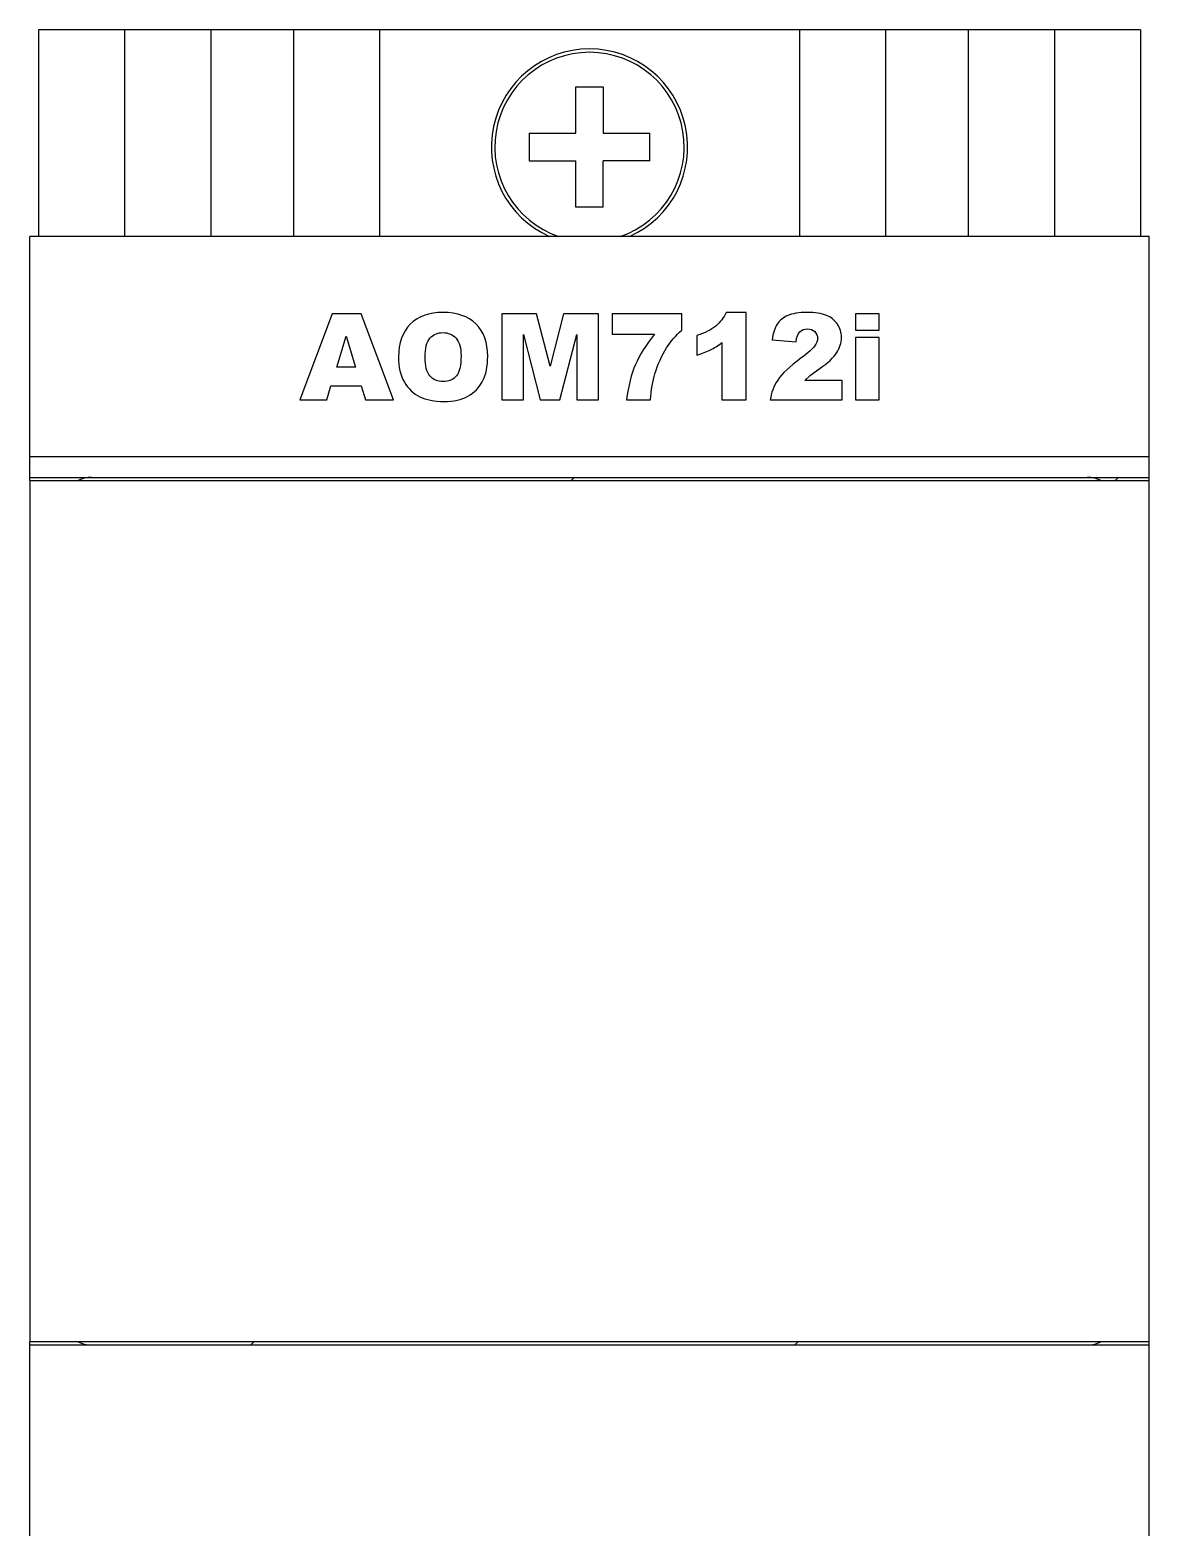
# Model space of a CAD drawing. Header units: inches. Extents: x 0 to 32, y 0 to 130.
# Drawn here: x -0.25 to 32.25, y 86.51 to 130 of the extents above; entities that cross this region are included whole.
import ezdxf

# ---------------------------------------------------------------- set-up
doc = ezdxf.new("R2010")
doc.units = ezdxf.units.IN
doc.header["$LTSCALE"] = 1.21
doc.header["$MEASUREMENT"] = 0
for name, color, linetype in [('AIOJ784_4_00DXF_CONTINUOUS_LINE', 7, 'CONTINUOUS'), ('AOMJ712I_002DXF_CONTINUOUS_LINE', 7, 'CONTINUOUS'), ('MPUJ710_4_01DXF_CONTINUOUS_LINE', 7, 'CONTINUOUS'), ('RTDJ712_4_00DXF_CONTINUOUS_LINE', 7, 'CONTINUOUS')]:
    doc.layers.add(name, color=color, linetype=linetype)

msp = doc.modelspace()

# ---------------------------------------------------------------- linework, layer by layer
at = {"layer": 'AIOJ784_4_00DXF_CONTINUOUS_LINE', "color": 7, "linetype": 'Continuous'}
for p, q in [((0, 130), (0, 124)), ((32, 130), (0, 130)), ((2.5, 130), (2.5, 124)), ((5, 130), (5, 124)), ((7.4, 130), (7.4, 124)), ((9.9, 130), (9.9, 124)), ((22.1, 130), (22.1, 124)), ((24.6, 130), (24.6, 124)), ((27, 130), (27, 124)), ((29.5, 130), (29.5, 124)), ((32, 130), (32, 124))]:
    msp.add_line(p, q, dxfattribs=at)
msp.add_arc((16, 126.6), 2.85, 294.1365, 245.8635, dxfattribs=at)
at = {"layer": 'AOMJ712I_002DXF_CONTINUOUS_LINE', "color": 7, "linetype": 'Continuous'}
for p, q in [((-0.25, 116.9), (-0.25, 124)), ((32.25, 124), (-0.25, 124)), ((32.25, 116.9), (32.25, 124)), ((32.25, 117.6), (-0.25, 117.6)), ((-0.25, 117), (32.25, 117)), ((-0.25, 6), (-0.25, 91.9)), ((-0.25, 91.8), (32.25, 91.8)), ((32.25, 6), (32.25, 91.9))]:
    msp.add_line(p, q, dxfattribs=at)
at = {"layer": 'AOMJ712I_002DXF_CONTINUOUS_LINE', "color": 4, "linetype": 'Continuous'}
for p, q in [((20.546, 121.793), (19.972, 121.793)), ((20.546, 119.25), (20.546, 121.793)), ((8.522, 121.75), (7.583, 119.25)), ((9.365, 121.75), (8.522, 121.75)), ((10.304, 119.25), (9.365, 121.75)), ((13.451, 121.75), (13.451, 119.25)), ((14.465, 121.75), (13.451, 121.75)), ((14.857, 120.229), (14.465, 121.75)), ((15.246, 121.75), (14.857, 120.229)), ((16.263, 121.75), (15.246, 121.75)), ((16.263, 119.25), (16.263, 121.75)), ((16.655, 121.75), (16.655, 121.163)), ((18.682, 121.75), (16.655, 121.75)), ((18.682, 121.281), (18.682, 121.75)), ((23.723, 121.75), (23.723, 121.278)), ((24.417, 121.75), (23.723, 121.75)), ((24.417, 121.278), (24.417, 121.75)), ((8.66, 120.203), (8.933, 121.102)), ((8.933, 121.102), (9.209, 120.203)), ((14.083, 119.25), (14.083, 121.157)), ((14.083, 121.157), (14.569, 119.25)), ((15.142, 119.25), (15.63, 121.157)), ((15.63, 121.157), (15.63, 119.25)), ((16.655, 121.163), (17.889, 121.163)), ((19.114, 121.122), (19.114, 120.553)), ((19.844, 120.916), (19.844, 119.25)), ((21.302, 120.995), (21.998, 120.938)), ((23.723, 121.278), (24.417, 121.278)), ((23.723, 121.061), (23.723, 119.25)), ((24.417, 121.061), (23.723, 121.061)), ((24.417, 119.25), (24.417, 121.061)), ((9.209, 120.203), (8.66, 120.203)), ((22.416, 119.967), (22.696, 120.171)), ((8.37, 119.25), (8.491, 119.663)), ((8.491, 119.663), (9.37, 119.663)), ((9.37, 119.663), (9.494, 119.25)), ((22.25, 119.816), (22.416, 119.967)), ((23.335, 119.816), (22.25, 119.816)), ((23.335, 119.25), (23.335, 119.816)), ((7.583, 119.25), (8.37, 119.25)), ((9.494, 119.25), (10.304, 119.25)), ((13.451, 119.25), (14.083, 119.25)), ((14.569, 119.25), (15.142, 119.25)), ((15.63, 119.25), (16.263, 119.25)), ((17.076, 119.25), (17.768, 119.25)), ((19.844, 119.25), (20.546, 119.25)), ((21.251, 119.25), (23.335, 119.25)), ((23.723, 119.25), (24.417, 119.25))]:
    msp.add_line(p, q, dxfattribs=at)
at = {"layer": 'AOMJ712I_002DXF_CONTINUOUS_LINE', "color": 2, "linetype": 'Continuous'}
for p, q in [((15.455, 116.9), (15.555, 117)), ((31.261, 116.9), (31.361, 117)), ((6.161, 91.8), (6.261, 91.9)), ((21.966, 91.8), (22.066, 91.9))]:
    msp.add_line(p, q, dxfattribs=at)
at = {"layer": 'AOMJ712I_002DXF_CONTINUOUS_LINE', "color": 7, "linetype": 'Continuous'}
for centre, start, end in [((1.55, 116), 90, 115.6867), ((30.45, 116), 64.3133, 90), ((1.55, 92.8), 244.3133, 270), ((30.45, 92.8), 270, 295.6867)]:
    msp.add_arc(centre, 1, start, end, dxfattribs=at)
at = {"layer": 'AOMJ712I_002DXF_CONTINUOUS_LINE', "color": 4, "linetype": 'Continuous'}
for points in [[(11.744, 121.793), (11.338, 121.793), (11.02, 121.678), (10.794, 121.452)], [(12.705, 121.457), (12.48, 121.68), (12.16, 121.793), (11.744, 121.793)], [(19.972, 121.793), (19.897, 121.636), (19.794, 121.503), (19.665, 121.397)], [(22.31, 121.793), (22.074, 121.793), (21.892, 121.762), (21.759, 121.704)], [(22.879, 121.708), (22.743, 121.764), (22.554, 121.793), (22.31, 121.793)], [(10.794, 121.452), (10.565, 121.223), (10.453, 120.906), (10.453, 120.498)], [(13.043, 120.519), (13.043, 120.921), (12.93, 121.233), (12.705, 121.457)], [(19.665, 121.397), (19.533, 121.29), (19.349, 121.197), (19.114, 121.122)], [(21.451, 121.452), (21.379, 121.342), (21.329, 121.189), (21.302, 120.995)], [(21.759, 121.704), (21.626, 121.646), (21.524, 121.561), (21.451, 121.452)], [(23.2, 121.452), (23.121, 121.568), (23.016, 121.653), (22.879, 121.708)], [(23.318, 121.064), (23.318, 121.208), (23.278, 121.336), (23.2, 121.452)], [(11.225, 120.495), (11.225, 120.749), (11.271, 120.931), (11.367, 121.042)], [(11.367, 121.042), (11.46, 121.151), (11.585, 121.208), (11.742, 121.208)], [(11.742, 121.208), (11.904, 121.208), (12.032, 121.153), (12.127, 121.044)], [(12.127, 121.044), (12.223, 120.935), (12.27, 120.764), (12.27, 120.529)], [(17.889, 121.163), (17.635, 120.848), (17.45, 120.553), (17.333, 120.277)], [(18.241, 120.764), (18.358, 120.948), (18.505, 121.121), (18.682, 121.281)], [(19.513, 120.706), (19.619, 120.759), (19.73, 120.829), (19.844, 120.916)], [(21.998, 120.938), (22.016, 121.078), (22.054, 121.177), (22.111, 121.233)], [(22.111, 121.233), (22.166, 121.288), (22.24, 121.317), (22.328, 121.317)], [(22.328, 121.317), (22.414, 121.317), (22.484, 121.29), (22.54, 121.235)], [(22.625, 121.041), (22.625, 120.969), (22.596, 120.896), (22.539, 120.818)], [(22.54, 121.235), (22.596, 121.18), (22.625, 121.116), (22.625, 121.041)], [(23.183, 120.628), (23.271, 120.766), (23.318, 120.911), (23.318, 121.064)], [(10.453, 120.498), (10.453, 120.205), (10.509, 119.963), (10.624, 119.768)], [(11.365, 119.951), (11.271, 120.06), (11.225, 120.242), (11.225, 120.495)], [(12.27, 120.529), (12.27, 120.249), (12.224, 120.055), (12.134, 119.948)], [(12.895, 119.799), (12.994, 119.987), (13.043, 120.225), (13.043, 120.519)], [(17.9, 120.013), (17.983, 120.289), (18.098, 120.539), (18.241, 120.764)], [(19.114, 120.553), (19.274, 120.601), (19.407, 120.652), (19.513, 120.706)], [(22.149, 120.473), (21.815, 120.225), (21.588, 120.011), (21.467, 119.83)], [(22.539, 120.818), (22.482, 120.739), (22.352, 120.623), (22.149, 120.473)], [(22.696, 120.171), (22.932, 120.336), (23.094, 120.488), (23.183, 120.628)], [(17.333, 120.277), (17.216, 120), (17.131, 119.658), (17.076, 119.25)], [(10.624, 119.768), (10.739, 119.574), (10.889, 119.431), (11.073, 119.341)], [(11.749, 119.785), (11.587, 119.785), (11.459, 119.84), (11.365, 119.951)], [(12.134, 119.948), (12.042, 119.838), (11.914, 119.785), (11.749, 119.785)], [(12.468, 119.363), (12.654, 119.467), (12.796, 119.612), (12.895, 119.799)], [(17.768, 119.25), (17.791, 119.543), (17.835, 119.797), (17.9, 120.013)], [(21.467, 119.83), (21.346, 119.649), (21.275, 119.455), (21.251, 119.25)], [(11.073, 119.341), (11.258, 119.252), (11.491, 119.207), (11.774, 119.207)], [(11.774, 119.207), (12.05, 119.207), (12.282, 119.259), (12.468, 119.363)]]:
    msp.add_open_spline(points, degree=3, dxfattribs=at)
at = {"layer": 'MPUJ710_4_01DXF_CONTINUOUS_LINE', "color": 7, "linetype": 'Continuous'}
for p, q in [((15.6, 127), (15.6, 128.35)), ((15.6, 128.35), (16.4, 128.35)), ((16.4, 128.35), (16.4, 127)), ((14.25, 127), (14.25, 126.2)), ((14.25, 127), (15.6, 127)), ((16.4, 127), (17.75, 127)), ((17.75, 126.2), (17.75, 127)), ((14.25, 126.2), (15.6, 126.2)), ((15.6, 124.85), (15.6, 126.2)), ((16.4, 124.85), (16.4, 126.2)), ((17.75, 126.2), (16.4, 126.2)), ((16.4, 124.85), (15.6, 124.85))]:
    msp.add_line(p, q, dxfattribs=at)
msp.add_arc((16, 126.6), 2.75, 288.9617, 251.0383, dxfattribs=at)
at = {"layer": 'RTDJ712_4_00DXF_CONTINUOUS_LINE', "color": 7, "linetype": 'Continuous'}
for p, q in [((-0.25, 116.9), (-0.25, 91.9)), ((32.25, 116.9), (-0.25, 116.9)), ((32.25, 91.9), (32.25, 116.9)), ((-0.25, 91.9), (32.25, 91.9))]:
    msp.add_line(p, q, dxfattribs=at)

doc.saveas('drawing.dxf')
